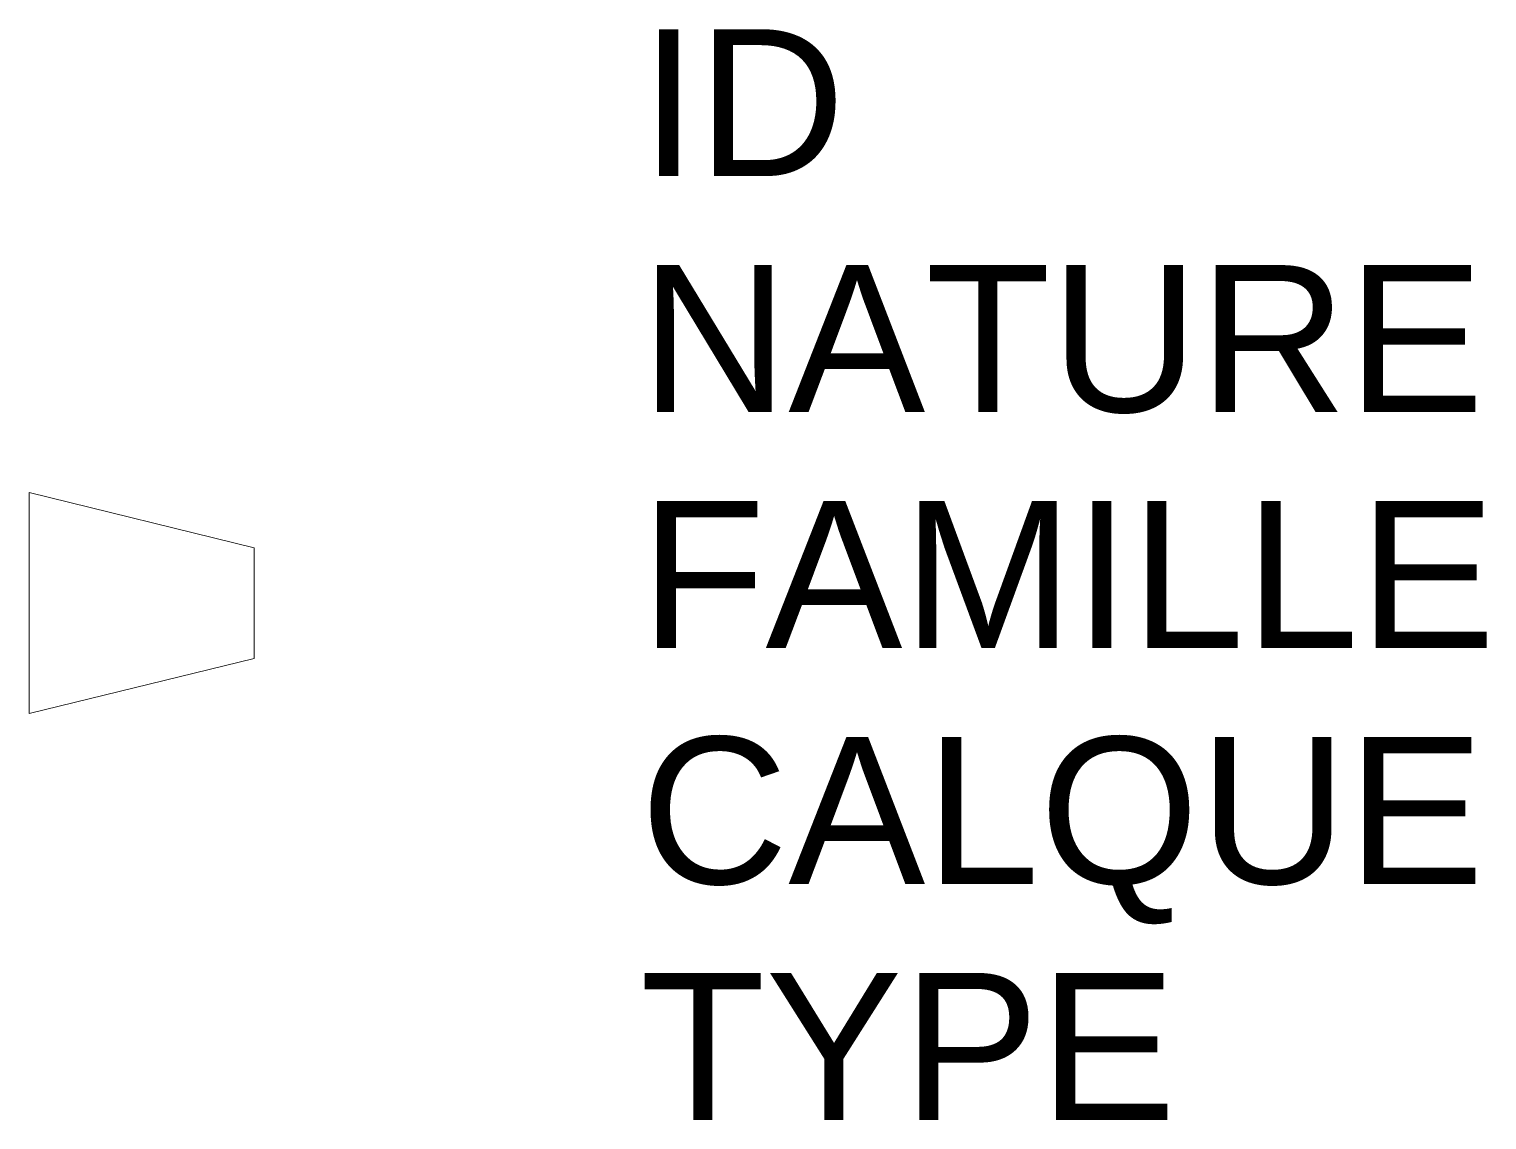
# Model space of a CAD drawing. Header units: metres. Extents: x 3268.91 to 3270.9, y 1897.55 to 1899.03.
import ezdxf

# ---------------------------------------------------------------- set-up
doc = ezdxf.new("R2010")
doc.units = ezdxf.units.M
doc.linetypes.add('Socle_Continu', pattern=[2.5, 2.5, 0])
doc.layers.add('CHAUF_SCT', color=6, linetype='Socle_Continu', lineweight=13)
doc.styles.get("Standard").update_dxf_attribs({"font": 'arial.ttf'})

msp = doc.modelspace()

# ---------------------------------------------------------------- linework, layer by layer
at = {"layer": 'CHAUF_SCT', "linetype": 'Socle_Continu', "flags": 128}
msp.add_lwpolyline([(3268.9131, 1898.4038), (3268.9131, 1898.1029), (3269.2195, 1898.1781), (3269.2195, 1898.3286)], close=True, dxfattribs=at)

# ---------------------------------------------------------------- texts
at = {"layer": 'CHAUF_SCT', "linetype": 'Socle_Continu', "flags": 9}
for tag, p, s in [('ID', (3269.7446, 1898.8348), 'EP_0367'), ('NATURE', (3269.7446, 1898.5136), 'Cône de réduction'), ('FAMILLE', (3269.7446, 1898.1923), 'Chauffage'), ('CALQUE', (3269.7446, 1897.871), 'CHAUF_SCT'), ('TYPE', (3269.7446, 1897.5497), 'NR')]:
    msp.add_attdef(tag, p, s, height=0.2, dxfattribs=at)

doc.saveas('drawing.dxf')
